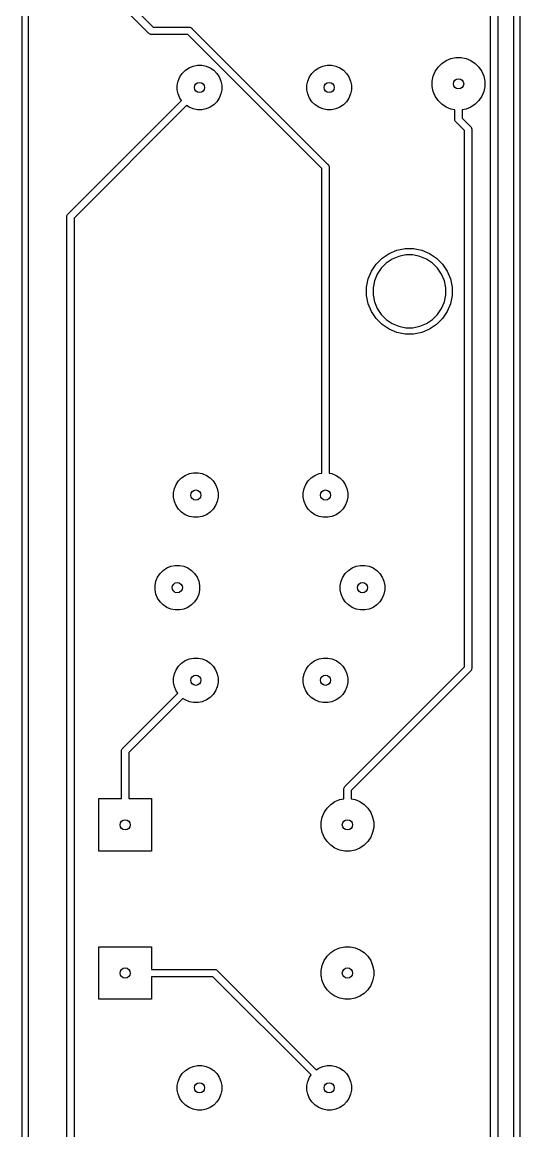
# Model space of a CAD drawing. Extents: x 17 to 176, y -177 to -9.
# Drawn here: x 158.52 to 175.58, y -142.57 to -104.56 of the extents above; entities that cross this region are included whole.
import ezdxf

# ---------------------------------------------------------------- set-up
doc = ezdxf.new("R2010")
doc.units = 0
doc.layers.add('BLACK', color=7, linetype='CONTINUOUS')

msp = doc.modelspace()

# ---------------------------------------------------------------- linework, layer by layer
at = {"layer": 'BLACK', "linetype": 'CONTINUOUS'}
for p, q in [((175.382, -176.017), (175.382, -52.2426)), ((175.582, -52.2359), (175.582, -176.027)), ((158.523, -145.291), (158.523, -53.716)), ((158.723, -53.7107), (158.723, -145.298)), ((174.582, -143.282), (174.582, -57.2686)), ((174.832, -57.2229), (174.832, -143.328)), ((162.863, -104.948), (160.098, -102.183)), ((160.307, -102.038), (163.008, -104.739)), ((163.008, -104.739), (164.245, -104.739)), ((164.245, -104.739), (164.251, -104.738)), ((164.251, -104.738), (164.258, -104.739)), ((164.258, -104.739), (164.258, -104.739)), ((164.258, -104.739), (164.276, -104.741)), ((164.276, -104.741), (164.3, -104.748)), ((164.3, -104.748), (164.321, -104.759)), ((164.321, -104.759), (164.34, -104.775)), ((164.34, -104.775), (164.344, -104.78)), ((164.344, -104.78), (169.005, -109.441)), ((162.867, -104.953), (162.863, -104.948)), ((162.872, -104.957), (162.867, -104.953)), ((162.886, -104.968), (162.872, -104.957)), ((162.908, -104.98), (162.886, -104.968)), ((162.931, -104.987), (162.908, -104.98)), ((162.95, -104.989), (162.931, -104.987)), ((162.956, -104.989), (162.95, -104.989)), ((162.95, -104.989), (162.95, -104.989)), ((162.962, -104.989), (162.956, -104.989)), ((164.2, -104.989), (162.962, -104.989)), ((168.796, -109.585), (164.2, -104.989)), ((172.783, -106.106), (172.908, -105.981)), ((172.908, -105.981), (173.056, -105.882)), ((173.056, -105.882), (173.219, -105.815)), ((173.219, -105.815), (173.393, -105.78)), ((173.393, -105.78), (173.571, -105.78)), ((173.571, -105.78), (173.745, -105.815)), ((173.745, -105.815), (173.908, -105.882)), ((173.908, -105.882), (174.056, -105.981)), ((174.056, -105.981), (174.181, -106.106)), ((163.928, -106.444), (164.011, -106.319)), ((164.011, -106.319), (164.117, -106.213)), ((164.117, -106.213), (164.242, -106.13)), ((164.242, -106.13), (164.381, -106.072)), ((164.381, -106.072), (164.528, -106.043)), ((164.528, -106.043), (164.678, -106.043)), ((164.678, -106.043), (164.825, -106.072)), ((164.825, -106.072), (164.964, -106.13)), ((164.964, -106.13), (165.089, -106.213)), ((165.089, -106.213), (165.195, -106.319)), ((165.195, -106.319), (165.278, -106.444)), ((168.373, -106.444), (168.456, -106.319)), ((168.456, -106.319), (168.562, -106.213)), ((168.562, -106.213), (168.687, -106.13)), ((168.687, -106.13), (168.826, -106.072)), ((168.826, -106.072), (168.973, -106.043)), ((168.973, -106.043), (169.123, -106.043)), ((169.123, -106.043), (169.27, -106.072)), ((169.27, -106.072), (169.409, -106.13)), ((169.409, -106.13), (169.534, -106.213)), ((169.534, -106.213), (169.64, -106.319)), ((169.64, -106.319), (169.723, -106.444)), ((172.617, -106.417), (172.684, -106.254)), ((172.684, -106.254), (172.783, -106.106)), ((174.181, -106.106), (174.28, -106.254)), ((174.28, -106.254), (174.347, -106.417)), ((163.841, -106.73), (163.87, -106.583)), ((163.841, -106.88), (163.841, -106.73)), ((163.87, -106.583), (163.928, -106.444)), ((165.278, -106.444), (165.336, -106.583)), ((165.336, -106.583), (165.365, -106.73)), ((165.365, -106.73), (165.365, -106.88)), ((168.286, -106.73), (168.315, -106.583)), ((168.286, -106.88), (168.286, -106.73)), ((168.315, -106.583), (168.373, -106.444)), ((169.723, -106.444), (169.781, -106.583)), ((169.781, -106.583), (169.81, -106.73)), ((169.81, -106.73), (169.81, -106.88)), ((172.582, -106.591), (172.617, -106.417)), ((172.582, -106.769), (172.582, -106.591)), ((172.617, -106.943), (172.582, -106.769)), ((174.347, -106.417), (174.382, -106.591)), ((174.382, -106.769), (174.347, -106.943)), ((174.382, -106.591), (174.382, -106.769)), ((163.87, -107.027), (163.841, -106.88)), ((163.928, -107.166), (163.87, -107.027)), ((163.983, -107.248), (163.928, -107.166)), ((165.278, -107.166), (165.195, -107.291)), ((165.336, -107.027), (165.278, -107.166)), ((165.365, -106.88), (165.336, -107.027)), ((168.315, -107.027), (168.286, -106.88)), ((168.373, -107.166), (168.315, -107.027)), ((168.456, -107.291), (168.373, -107.166)), ((169.723, -107.166), (169.64, -107.291)), ((169.781, -107.027), (169.723, -107.166)), ((169.81, -106.88), (169.781, -107.027)), ((172.684, -107.106), (172.617, -106.943)), ((172.783, -107.254), (172.684, -107.106)), ((174.28, -107.106), (174.181, -107.254)), ((174.347, -106.943), (174.28, -107.106)), ((160.094, -111.137), (163.983, -107.248)), ((164.16, -107.425), (160.303, -111.282)), ((164.242, -107.48), (164.16, -107.425)), ((164.381, -107.538), (164.242, -107.48)), ((164.528, -107.567), (164.381, -107.538)), ((164.825, -107.538), (164.678, -107.567)), ((164.964, -107.48), (164.825, -107.538)), ((165.089, -107.397), (164.964, -107.48)), ((165.195, -107.291), (165.089, -107.397)), ((168.562, -107.397), (168.456, -107.291)), ((168.687, -107.48), (168.562, -107.397)), ((168.826, -107.538), (168.687, -107.48)), ((168.973, -107.567), (168.826, -107.538)), ((169.27, -107.538), (169.123, -107.567)), ((169.409, -107.48), (169.27, -107.538)), ((169.534, -107.397), (169.409, -107.48)), ((169.64, -107.291), (169.534, -107.397)), ((172.908, -107.379), (172.783, -107.254)), ((173.056, -107.478), (172.908, -107.379)), ((173.219, -107.545), (173.056, -107.478)), ((173.357, -107.573), (173.219, -107.545)), ((173.745, -107.545), (173.607, -107.573)), ((173.908, -107.478), (173.745, -107.545)), ((174.056, -107.379), (173.908, -107.478)), ((174.181, -107.254), (174.056, -107.379)), ((164.678, -107.567), (164.528, -107.567)), ((169.123, -107.567), (168.973, -107.567)), ((173.356, -107.905), (173.357, -107.899)), ((173.359, -107.93), (173.356, -107.905)), ((173.357, -107.899), (173.357, -107.573)), ((173.366, -107.953), (173.359, -107.93)), ((173.607, -107.573), (173.607, -107.854)), ((173.607, -107.854), (173.891, -108.138)), ((173.378, -107.975), (173.366, -107.953)), ((173.389, -107.989), (173.378, -107.975)), ((173.393, -107.994), (173.389, -107.989)), ((173.398, -107.998), (173.393, -107.994)), ((173.682, -108.282), (173.398, -107.998)), ((173.682, -126.668), (173.682, -108.282)), ((173.891, -108.138), (173.896, -108.142)), ((173.896, -108.142), (173.9, -108.147)), ((173.9, -108.147), (173.9, -108.147)), ((173.9, -108.147), (173.912, -108.161)), ((173.912, -108.161), (173.923, -108.183)), ((173.923, -108.183), (173.931, -108.206)), ((173.931, -108.206), (173.932, -108.225)), ((173.932, -108.225), (173.932, -108.225)), ((173.932, -108.225), (173.933, -108.231)), ((173.933, -108.231), (173.932, -108.237)), ((173.932, -108.237), (173.932, -126.713)), ((169.005, -109.441), (169.01, -109.444)), ((169.01, -109.444), (169.014, -109.449)), ((169.014, -109.449), (169.014, -109.449)), ((169.014, -109.449), (169.023, -109.461)), ((168.796, -120.023), (168.796, -109.585)), ((169.023, -109.461), (169.025, -109.464)), ((169.025, -109.464), (169.037, -109.485)), ((169.037, -109.485), (169.044, -109.509)), ((169.044, -109.509), (169.046, -109.527)), ((169.046, -109.527), (169.046, -109.527)), ((169.046, -109.527), (169.047, -109.533)), ((169.047, -109.533), (169.046, -109.539)), ((169.046, -109.539), (169.046, -120.023)), ((160.052, -111.23), (160.053, -111.224)), ((160.053, -111.236), (160.052, -111.23)), ((160.053, -111.224), (160.055, -111.206)), ((160.053, -111.224), (160.053, -111.224)), ((160.053, -152.201), (160.053, -111.236)), ((160.055, -111.206), (160.062, -111.182)), ((160.062, -111.182), (160.073, -111.16)), ((160.073, -111.16), (160.089, -111.141)), ((160.089, -111.141), (160.094, -111.137)), ((160.303, -111.282), (160.303, -152.247)), ((170.862, -112.654), (171.102, -112.493)), ((171.102, -112.493), (171.369, -112.383)), ((171.369, -112.383), (171.652, -112.327)), ((171.652, -112.327), (171.94, -112.327)), ((171.94, -112.327), (172.224, -112.383)), ((172.224, -112.383), (172.49, -112.493)), ((172.49, -112.493), (172.73, -112.654)), ((170.497, -113.098), (170.658, -112.858)), ((170.658, -112.858), (170.862, -112.654)), ((171.001, -112.824), (170.828, -112.997)), ((171.206, -112.687), (171.001, -112.824)), ((171.432, -112.593), (171.206, -112.687)), ((171.673, -112.545), (171.432, -112.593)), ((171.919, -112.545), (171.673, -112.545)), ((172.16, -112.593), (171.919, -112.545)), ((172.387, -112.687), (172.16, -112.593)), ((172.591, -112.824), (172.387, -112.687)), ((172.764, -112.997), (172.591, -112.824)), ((172.73, -112.654), (172.934, -112.858)), ((172.934, -112.858), (173.095, -113.098)), ((170.387, -113.365), (170.497, -113.098)), ((170.691, -113.202), (170.597, -113.428)), ((170.828, -112.997), (170.691, -113.202)), ((172.901, -113.202), (172.764, -112.997)), ((172.995, -113.428), (172.901, -113.202)), ((173.095, -113.098), (173.205, -113.365)), ((170.331, -113.648), (170.387, -113.365)), ((170.597, -113.428), (170.55, -113.669)), ((173.043, -113.669), (172.995, -113.428)), ((173.205, -113.365), (173.262, -113.648)), ((170.331, -113.936), (170.331, -113.648)), ((170.387, -114.219), (170.331, -113.936)), ((170.55, -113.669), (170.55, -113.915)), ((170.55, -113.915), (170.597, -114.156)), ((172.995, -114.156), (173.043, -113.915)), ((173.043, -113.915), (173.043, -113.669)), ((173.262, -113.936), (173.205, -114.219)), ((173.262, -113.648), (173.262, -113.936)), ((170.497, -114.486), (170.387, -114.219)), ((170.597, -114.156), (170.691, -114.382)), ((170.691, -114.382), (170.828, -114.587)), ((172.764, -114.587), (172.901, -114.382)), ((172.901, -114.382), (172.995, -114.156)), ((173.205, -114.219), (173.095, -114.486)), ((170.658, -114.726), (170.497, -114.486)), ((170.862, -114.93), (170.658, -114.726)), ((170.828, -114.587), (171.001, -114.76)), ((171.001, -114.76), (171.206, -114.897)), ((172.387, -114.897), (172.591, -114.76)), ((172.591, -114.76), (172.764, -114.587)), ((172.934, -114.726), (172.73, -114.93)), ((173.095, -114.486), (172.934, -114.726)), ((171.102, -115.091), (170.862, -114.93)), ((171.369, -115.201), (171.102, -115.091)), ((171.206, -114.897), (171.432, -114.991)), ((171.432, -114.991), (171.673, -115.039)), ((171.673, -115.039), (171.919, -115.039)), ((171.919, -115.039), (172.16, -114.991)), ((172.16, -114.991), (172.387, -114.897)), ((172.49, -115.091), (172.224, -115.201)), ((172.73, -114.93), (172.49, -115.091)), ((171.652, -115.257), (171.369, -115.201)), ((171.94, -115.257), (171.652, -115.257)), ((172.224, -115.201), (171.94, -115.257)), ((164.115, -120.1), (164.254, -120.042)), ((164.254, -120.042), (164.401, -120.013)), ((164.401, -120.013), (164.551, -120.013)), ((164.551, -120.013), (164.698, -120.042)), ((164.698, -120.042), (164.837, -120.1)), ((168.56, -120.1), (168.699, -120.042)), ((168.699, -120.042), (168.796, -120.023)), ((169.046, -120.023), (169.143, -120.042)), ((169.143, -120.042), (169.282, -120.1)), ((163.743, -120.553), (163.801, -120.414)), ((163.801, -120.414), (163.884, -120.289)), ((163.884, -120.289), (163.99, -120.183)), ((163.99, -120.183), (164.115, -120.1)), ((164.837, -120.1), (164.962, -120.183)), ((164.962, -120.183), (165.068, -120.289)), ((165.068, -120.289), (165.151, -120.414)), ((165.151, -120.414), (165.209, -120.553)), ((168.188, -120.553), (168.246, -120.414)), ((168.246, -120.414), (168.329, -120.289)), ((168.329, -120.289), (168.435, -120.183)), ((168.435, -120.183), (168.56, -120.1)), ((169.282, -120.1), (169.407, -120.183)), ((169.407, -120.183), (169.513, -120.289)), ((169.513, -120.289), (169.596, -120.414)), ((169.596, -120.414), (169.654, -120.553)), ((163.714, -120.7), (163.743, -120.553)), ((163.714, -120.85), (163.714, -120.7)), ((163.743, -120.997), (163.714, -120.85)), ((165.209, -120.553), (165.238, -120.7)), ((165.238, -120.85), (165.209, -120.997)), ((165.238, -120.7), (165.238, -120.85)), ((168.159, -120.7), (168.188, -120.553)), ((168.159, -120.85), (168.159, -120.7)), ((168.188, -120.997), (168.159, -120.85)), ((169.654, -120.553), (169.683, -120.7)), ((169.683, -120.85), (169.654, -120.997)), ((169.683, -120.7), (169.683, -120.85)), ((163.801, -121.136), (163.743, -120.997)), ((163.884, -121.261), (163.801, -121.136)), ((165.151, -121.136), (165.068, -121.261)), ((165.209, -120.997), (165.151, -121.136)), ((168.246, -121.136), (168.188, -120.997)), ((168.329, -121.261), (168.246, -121.136)), ((169.596, -121.136), (169.513, -121.261)), ((169.654, -120.997), (169.596, -121.136)), ((163.99, -121.367), (163.884, -121.261)), ((164.115, -121.45), (163.99, -121.367)), ((164.254, -121.508), (164.115, -121.45)), ((164.401, -121.537), (164.254, -121.508)), ((164.551, -121.537), (164.401, -121.537)), ((164.698, -121.508), (164.551, -121.537)), ((164.837, -121.45), (164.698, -121.508)), ((164.962, -121.367), (164.837, -121.45)), ((165.068, -121.261), (164.962, -121.367)), ((168.435, -121.367), (168.329, -121.261)), ((168.56, -121.45), (168.435, -121.367)), ((168.699, -121.508), (168.56, -121.45)), ((168.846, -121.537), (168.699, -121.508)), ((168.996, -121.537), (168.846, -121.537)), ((169.143, -121.508), (168.996, -121.537)), ((169.282, -121.45), (169.143, -121.508)), ((169.407, -121.367), (169.282, -121.45)), ((169.513, -121.261), (169.407, -121.367)), ((163.166, -123.589), (163.249, -123.464)), ((163.249, -123.464), (163.355, -123.358)), ((163.355, -123.358), (163.48, -123.275)), ((163.48, -123.275), (163.619, -123.217)), ((163.619, -123.217), (163.766, -123.188)), ((163.766, -123.188), (163.916, -123.188)), ((163.916, -123.188), (164.063, -123.217)), ((164.063, -123.217), (164.202, -123.275)), ((164.202, -123.275), (164.327, -123.358)), ((164.327, -123.358), (164.433, -123.464)), ((164.433, -123.464), (164.516, -123.589)), ((169.516, -123.589), (169.599, -123.464)), ((169.599, -123.464), (169.705, -123.358)), ((169.705, -123.358), (169.83, -123.275)), ((169.83, -123.275), (169.969, -123.217)), ((169.969, -123.217), (170.116, -123.188)), ((170.116, -123.188), (170.266, -123.188)), ((170.266, -123.188), (170.413, -123.217)), ((170.413, -123.217), (170.552, -123.275)), ((170.552, -123.275), (170.677, -123.358)), ((170.677, -123.358), (170.783, -123.464)), ((170.783, -123.464), (170.866, -123.589)), ((163.079, -123.875), (163.108, -123.728)), ((163.079, -124.025), (163.079, -123.875)), ((163.108, -123.728), (163.166, -123.589)), ((164.516, -123.589), (164.574, -123.728)), ((164.574, -123.728), (164.603, -123.875)), ((164.603, -123.875), (164.603, -124.025)), ((169.429, -123.875), (169.458, -123.728)), ((169.429, -124.025), (169.429, -123.875)), ((169.458, -123.728), (169.516, -123.589)), ((170.866, -123.589), (170.924, -123.728)), ((170.924, -123.728), (170.953, -123.875)), ((170.953, -123.875), (170.953, -124.025)), ((163.108, -124.172), (163.079, -124.025)), ((163.166, -124.311), (163.108, -124.172)), ((164.574, -124.172), (164.516, -124.311)), ((164.603, -124.025), (164.574, -124.172)), ((169.458, -124.172), (169.429, -124.025)), ((169.516, -124.311), (169.458, -124.172)), ((170.924, -124.172), (170.866, -124.311)), ((170.953, -124.025), (170.924, -124.172)), ((163.249, -124.436), (163.166, -124.311)), ((163.355, -124.542), (163.249, -124.436)), ((163.48, -124.625), (163.355, -124.542)), ((163.619, -124.683), (163.48, -124.625)), ((164.202, -124.625), (164.063, -124.683)), ((164.327, -124.542), (164.202, -124.625)), ((164.433, -124.436), (164.327, -124.542)), ((164.516, -124.311), (164.433, -124.436)), ((169.599, -124.436), (169.516, -124.311)), ((169.705, -124.542), (169.599, -124.436)), ((169.83, -124.625), (169.705, -124.542)), ((169.969, -124.683), (169.83, -124.625)), ((170.552, -124.625), (170.413, -124.683)), ((170.677, -124.542), (170.552, -124.625)), ((170.783, -124.436), (170.677, -124.542)), ((170.866, -124.311), (170.783, -124.436)), ((163.766, -124.712), (163.619, -124.683)), ((163.916, -124.712), (163.766, -124.712)), ((164.063, -124.683), (163.916, -124.712)), ((170.116, -124.712), (169.969, -124.683)), ((170.266, -124.712), (170.116, -124.712)), ((170.413, -124.683), (170.266, -124.712)), ((163.884, -126.639), (163.99, -126.533)), ((163.99, -126.533), (164.115, -126.45)), ((164.115, -126.45), (164.254, -126.392)), ((164.254, -126.392), (164.401, -126.363)), ((164.401, -126.363), (164.551, -126.363)), ((164.551, -126.363), (164.698, -126.392)), ((164.698, -126.392), (164.837, -126.45)), ((164.837, -126.45), (164.962, -126.533)), ((164.962, -126.533), (165.068, -126.639)), ((168.329, -126.639), (168.435, -126.533)), ((168.435, -126.533), (168.56, -126.45)), ((168.56, -126.45), (168.699, -126.392)), ((168.699, -126.392), (168.846, -126.363)), ((168.846, -126.363), (168.996, -126.363)), ((168.996, -126.363), (169.143, -126.392)), ((169.143, -126.392), (169.282, -126.45)), ((169.282, -126.45), (169.407, -126.533)), ((169.407, -126.533), (169.513, -126.639)), ((163.714, -127.05), (163.743, -126.903)), ((163.743, -126.903), (163.801, -126.764)), ((163.801, -126.764), (163.884, -126.639)), ((165.068, -126.639), (165.151, -126.764)), ((165.151, -126.764), (165.209, -126.903)), ((165.209, -126.903), (165.238, -127.05)), ((168.159, -127.05), (168.188, -126.903)), ((168.188, -126.903), (168.246, -126.764)), ((168.246, -126.764), (168.329, -126.639)), ((169.513, -126.639), (169.596, -126.764)), ((169.588, -130.762), (173.682, -126.668)), ((169.596, -126.764), (169.654, -126.903)), ((169.654, -126.903), (169.683, -127.05)), ((173.891, -126.812), (169.797, -130.906)), ((173.896, -126.808), (173.891, -126.812)), ((173.9, -126.803), (173.896, -126.808)), ((173.912, -126.789), (173.9, -126.803)), ((173.923, -126.767), (173.912, -126.789)), ((173.924, -126.764), (173.923, -126.767)), ((173.931, -126.744), (173.924, -126.764)), ((173.932, -126.725), (173.931, -126.744)), ((173.932, -126.713), (173.933, -126.719)), ((173.933, -126.719), (173.932, -126.725)), ((173.932, -126.725), (173.932, -126.725)), ((163.714, -127.2), (163.714, -127.05)), ((163.743, -127.347), (163.714, -127.2)), ((165.238, -127.2), (165.209, -127.347)), ((165.238, -127.05), (165.238, -127.2)), ((168.159, -127.2), (168.159, -127.05)), ((168.188, -127.347), (168.159, -127.2)), ((169.683, -127.2), (169.654, -127.347)), ((169.683, -127.05), (169.683, -127.2)), ((161.968, -129.456), (163.856, -127.568)), ((163.801, -127.486), (163.743, -127.347)), ((163.856, -127.568), (163.801, -127.486)), ((165.068, -127.611), (164.962, -127.717)), ((165.151, -127.486), (165.068, -127.611)), ((165.209, -127.347), (165.151, -127.486)), ((168.246, -127.486), (168.188, -127.347)), ((168.329, -127.611), (168.246, -127.486)), ((168.435, -127.717), (168.329, -127.611)), ((169.513, -127.611), (169.407, -127.717)), ((169.596, -127.486), (169.513, -127.611)), ((169.654, -127.347), (169.596, -127.486)), ((164.033, -127.745), (162.177, -129.601)), ((164.115, -127.8), (164.033, -127.745)), ((164.254, -127.858), (164.115, -127.8)), ((164.401, -127.887), (164.254, -127.858)), ((164.551, -127.887), (164.401, -127.887)), ((164.698, -127.858), (164.551, -127.887)), ((164.837, -127.8), (164.698, -127.858)), ((164.962, -127.717), (164.837, -127.8)), ((168.56, -127.8), (168.435, -127.717)), ((168.699, -127.858), (168.56, -127.8)), ((168.846, -127.887), (168.699, -127.858)), ((168.996, -127.887), (168.846, -127.887)), ((169.143, -127.858), (168.996, -127.887)), ((169.282, -127.8), (169.143, -127.858)), ((169.407, -127.717), (169.282, -127.8)), ((161.926, -129.549), (161.927, -129.543)), ((161.927, -129.555), (161.926, -129.549)), ((161.927, -129.543), (161.929, -129.524)), ((161.927, -129.543), (161.927, -129.543)), ((161.927, -131.18), (161.927, -129.555)), ((161.929, -129.524), (161.936, -129.501)), ((161.936, -129.501), (161.948, -129.479)), ((161.948, -129.479), (161.963, -129.46)), ((161.963, -129.46), (161.968, -129.456)), ((162.177, -129.601), (162.177, -131.18)), ((169.546, -130.855), (169.549, -130.83)), ((169.547, -130.861), (169.546, -130.855)), ((169.547, -131.187), (169.547, -130.861)), ((169.549, -130.83), (169.556, -130.807)), ((169.556, -130.807), (169.568, -130.785)), ((169.568, -130.785), (169.579, -130.771)), ((169.579, -130.771), (169.583, -130.766)), ((169.579, -130.771), (169.579, -130.771)), ((169.583, -130.766), (169.588, -130.762)), ((169.797, -130.906), (169.797, -131.187)), ((161.152, -132.98), (161.152, -131.18)), ((161.152, -131.18), (161.927, -131.18)), ((162.177, -131.18), (162.952, -131.18)), ((162.952, -131.18), (162.952, -132.98)), ((168.973, -131.506), (169.098, -131.381)), ((169.098, -131.381), (169.246, -131.282)), ((169.246, -131.282), (169.409, -131.215)), ((169.409, -131.215), (169.547, -131.187)), ((169.797, -131.187), (169.935, -131.215)), ((169.935, -131.215), (170.098, -131.282)), ((170.098, -131.282), (170.246, -131.381)), ((170.246, -131.381), (170.371, -131.506)), ((168.772, -131.991), (168.807, -131.817)), ((168.807, -131.817), (168.874, -131.654)), ((168.874, -131.654), (168.973, -131.506)), ((170.371, -131.506), (170.47, -131.654)), ((170.47, -131.654), (170.537, -131.817)), ((170.537, -131.817), (170.572, -131.991)), ((168.772, -132.169), (168.772, -131.991)), ((168.807, -132.343), (168.772, -132.169)), ((170.572, -132.169), (170.537, -132.343)), ((170.572, -131.991), (170.572, -132.169)), ((168.874, -132.506), (168.807, -132.343)), ((168.973, -132.654), (168.874, -132.506)), ((170.47, -132.506), (170.371, -132.654)), ((170.537, -132.343), (170.47, -132.506)), ((162.952, -132.98), (161.152, -132.98)), ((169.098, -132.779), (168.973, -132.654)), ((169.246, -132.878), (169.098, -132.779)), ((169.409, -132.945), (169.246, -132.878)), ((169.583, -132.98), (169.409, -132.945)), ((169.761, -132.98), (169.583, -132.98)), ((169.935, -132.945), (169.761, -132.98)), ((170.098, -132.878), (169.935, -132.945)), ((170.246, -132.779), (170.098, -132.878)), ((170.371, -132.654), (170.246, -132.779)), ((161.152, -138.06), (161.152, -136.26)), ((161.152, -136.26), (162.952, -136.26)), ((162.952, -136.26), (162.952, -137.035)), ((169.098, -136.461), (169.246, -136.362)), ((169.246, -136.362), (169.409, -136.295)), ((169.409, -136.295), (169.583, -136.26)), ((169.583, -136.26), (169.761, -136.26)), ((169.761, -136.26), (169.935, -136.295)), ((169.935, -136.295), (170.098, -136.362)), ((170.098, -136.362), (170.246, -136.461)), ((168.807, -136.897), (168.874, -136.734)), ((168.874, -136.734), (168.973, -136.586)), ((168.973, -136.586), (169.098, -136.461)), ((170.246, -136.461), (170.371, -136.586)), ((170.371, -136.586), (170.47, -136.734)), ((170.47, -136.734), (170.537, -136.897)), ((162.952, -137.035), (165.107, -137.035)), ((165.107, -137.035), (165.113, -137.034)), ((165.113, -137.034), (165.119, -137.035)), ((165.119, -137.035), (165.119, -137.035)), ((165.119, -137.035), (165.138, -137.037)), ((165.138, -137.037), (165.161, -137.044)), ((165.161, -137.044), (165.183, -137.056)), ((165.183, -137.056), (165.202, -137.071)), ((165.202, -137.071), (165.206, -137.076)), ((165.206, -137.076), (168.605, -140.475)), ((168.772, -137.071), (168.807, -136.897)), ((168.772, -137.249), (168.772, -137.071)), ((170.537, -136.897), (170.572, -137.071)), ((170.572, -137.071), (170.572, -137.249)), ((165.061, -137.285), (162.952, -137.285)), ((162.952, -137.285), (162.952, -138.06)), ((168.428, -140.652), (165.061, -137.285)), ((168.807, -137.423), (168.772, -137.249)), ((168.874, -137.586), (168.807, -137.423)), ((170.537, -137.423), (170.47, -137.586)), ((170.572, -137.249), (170.537, -137.423)), ((168.973, -137.734), (168.874, -137.586)), ((169.098, -137.859), (168.973, -137.734)), ((169.246, -137.958), (169.098, -137.859)), ((170.246, -137.859), (170.098, -137.958)), ((170.371, -137.734), (170.246, -137.859)), ((170.47, -137.586), (170.371, -137.734)), ((162.952, -138.06), (161.152, -138.06)), ((169.409, -138.025), (169.246, -137.958)), ((169.583, -138.06), (169.409, -138.025)), ((169.761, -138.06), (169.583, -138.06)), ((169.935, -138.025), (169.761, -138.06)), ((170.098, -137.958), (169.935, -138.025)), ((163.928, -140.734), (164.011, -140.609)), ((164.011, -140.609), (164.117, -140.503)), ((164.117, -140.503), (164.242, -140.42)), ((164.242, -140.42), (164.381, -140.362)), ((164.381, -140.362), (164.528, -140.333)), ((164.528, -140.333), (164.678, -140.333)), ((164.678, -140.333), (164.825, -140.362)), ((164.825, -140.362), (164.964, -140.42)), ((164.964, -140.42), (165.089, -140.503)), ((165.089, -140.503), (165.195, -140.609)), ((165.195, -140.609), (165.278, -140.734)), ((168.605, -140.475), (168.687, -140.42)), ((168.687, -140.42), (168.826, -140.362)), ((168.826, -140.362), (168.973, -140.333)), ((168.973, -140.333), (169.123, -140.333)), ((169.123, -140.333), (169.27, -140.362)), ((169.27, -140.362), (169.409, -140.42)), ((169.409, -140.42), (169.534, -140.503)), ((169.534, -140.503), (169.64, -140.609)), ((169.64, -140.609), (169.723, -140.734)), ((163.841, -141.02), (163.87, -140.873)), ((163.87, -140.873), (163.928, -140.734)), ((165.278, -140.734), (165.336, -140.873)), ((165.336, -140.873), (165.365, -141.02)), ((168.286, -141.02), (168.315, -140.873)), ((168.315, -140.873), (168.373, -140.734)), ((168.373, -140.734), (168.428, -140.652)), ((169.723, -140.734), (169.781, -140.873)), ((169.781, -140.873), (169.81, -141.02)), ((163.841, -141.17), (163.841, -141.02)), ((163.87, -141.317), (163.841, -141.17)), ((163.928, -141.456), (163.87, -141.317)), ((165.336, -141.317), (165.278, -141.456)), ((165.365, -141.17), (165.336, -141.317)), ((165.365, -141.02), (165.365, -141.17)), ((168.286, -141.17), (168.286, -141.02)), ((168.315, -141.317), (168.286, -141.17)), ((168.373, -141.456), (168.315, -141.317)), ((169.781, -141.317), (169.723, -141.456)), ((169.81, -141.17), (169.781, -141.317)), ((169.81, -141.02), (169.81, -141.17)), ((164.011, -141.581), (163.928, -141.456)), ((164.117, -141.687), (164.011, -141.581)), ((164.242, -141.77), (164.117, -141.687)), ((165.089, -141.687), (164.964, -141.77)), ((165.195, -141.581), (165.089, -141.687)), ((165.278, -141.456), (165.195, -141.581)), ((168.456, -141.581), (168.373, -141.456)), ((168.562, -141.687), (168.456, -141.581)), ((168.687, -141.77), (168.562, -141.687)), ((169.534, -141.687), (169.409, -141.77)), ((169.64, -141.581), (169.534, -141.687)), ((169.723, -141.456), (169.64, -141.581)), ((164.381, -141.828), (164.242, -141.77)), ((164.528, -141.857), (164.381, -141.828)), ((164.678, -141.857), (164.528, -141.857)), ((164.825, -141.828), (164.678, -141.857)), ((164.964, -141.77), (164.825, -141.828)), ((168.826, -141.828), (168.687, -141.77)), ((168.973, -141.857), (168.826, -141.828)), ((169.123, -141.857), (168.973, -141.857)), ((169.27, -141.828), (169.123, -141.857)), ((169.409, -141.77), (169.27, -141.828))]:
    msp.add_line(p, q, dxfattribs=at)
at = {"layer": 'BLACK'}
for centre in [(164.603, -106.805), (164.603, -106.805), (169.048, -106.805), (169.048, -106.805), (173.482, -106.68), (173.482, -106.68), (164.476, -120.775), (164.476, -120.775), (168.921, -120.775), (168.921, -120.775), (163.841, -123.95), (163.841, -123.95), (170.191, -123.95), (170.191, -123.95), (164.476, -127.125), (164.476, -127.125), (168.921, -127.125), (168.921, -127.125), (162.052, -132.08), (162.052, -132.08), (169.672, -132.08), (169.672, -132.08), (162.052, -137.16), (162.052, -137.16), (169.672, -137.16), (169.672, -137.16), (164.603, -141.095), (164.603, -141.095), (169.048, -141.095), (169.048, -141.095)]:
    msp.add_circle(centre, 0.175, dxfattribs=at)

doc.saveas('drawing.dxf')
